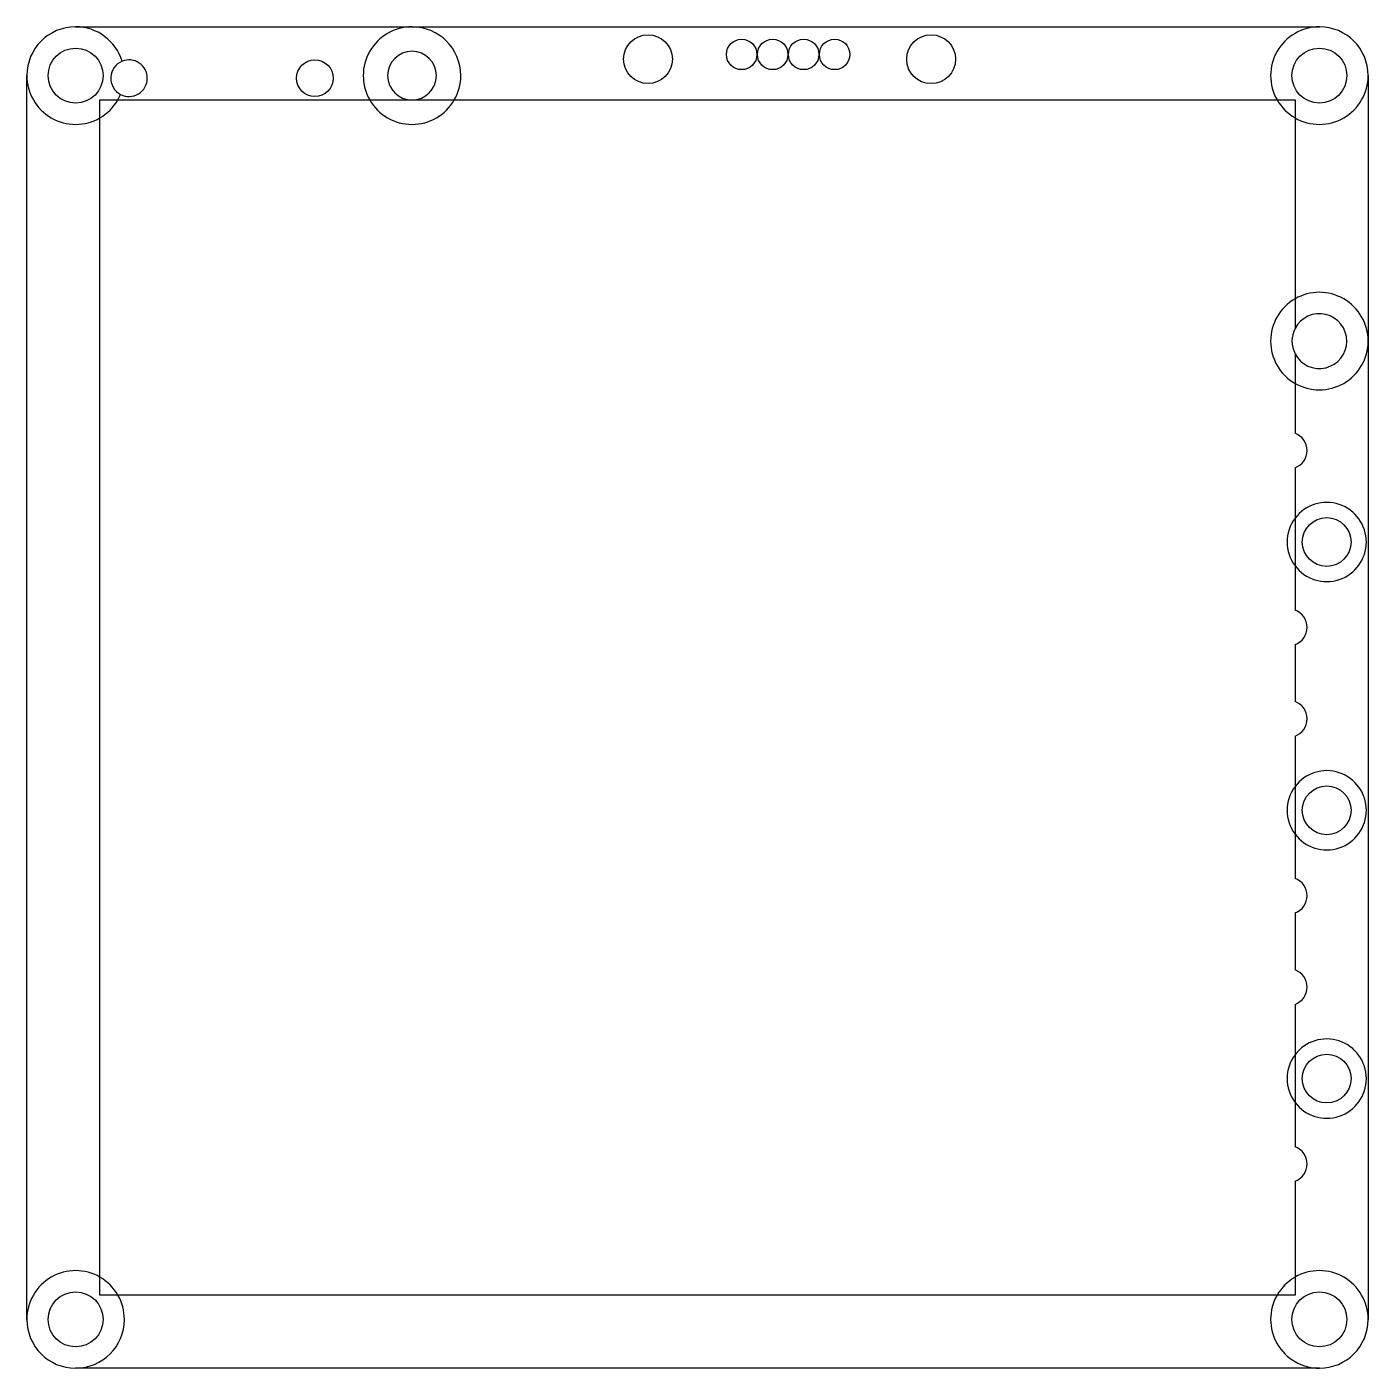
# Model space of a CAD drawing. Extents: x 97 to 207, y -145 to -35.
import ezdxf

# ---------------------------------------------------------------- set-up
doc = ezdxf.new("R2010")
doc.units = 0
doc.layers.add('Shape2DView', color=7, linetype='CONTINUOUS')

msp = doc.modelspace()

# ---------------------------------------------------------------- linework, layer by layer
at = {"layer": 'Shape2DView'}
for p, q in [((101, -35), (128.588, -35)), ((128.588, -35), (203, -35)), ((97, -141), (97, -39)), ((207, -39), (207, -60.7727)), ((103, -42.4641), (103, -41)), ((103, -41), (104.464, -41)), ((104.464, -41), (125.123, -41)), ((125.123, -41), (128.588, -41)), ((128.588, -41), (132.052, -41)), ((132.052, -41), (199.536, -41)), ((199.536, -41), (201, -41)), ((201, -41), (201, -42.4641)), ((103, -137.536), (103, -42.4641)), ((201, -42.4641), (201, -57.3086)), ((201, -57.3086), (201, -59.7419)), ((207, -60.7727), (207, -141)), ((201, -61.8035), (201, -64.2368)), ((201, -64.2368), (201, -68.3358)), ((201, -71.1642), (201, -75.3)), ((201, -75.3), (201, -79.2)), ((201, -79.2), (201, -82.8358)), ((201, -85.6642), (201, -90.3358)), ((201, -93.1642), (201, -97.3)), ((201, -97.3), (201, -101.2)), ((201, -101.2), (201, -104.836)), ((201, -107.664), (201, -112.336)), ((201, -115.164), (201, -119.3)), ((201, -119.3), (201, -123.2)), ((201, -123.2), (201, -126.836)), ((201, -129.664), (201, -137.536)), ((103, -139), (103, -137.536)), ((201, -137.536), (201, -139)), ((104.464, -139), (103, -139)), ((199.536, -139), (104.464, -139)), ((201, -139), (199.536, -139)), ((203, -145), (101, -145))]:
    msp.add_line(p, q, dxfattribs=at)
for centre, radius in [((147.943, -37.6499), 2), ((155.624, -37.2625), 1.25), ((158.164, -37.2625), 1.25), ((160.704, -37.2625), 1.25), ((163.244, -37.2625), 1.25), ((171.159, -37.6564), 2), ((101, -39), 2.25), ((203, -39), 2.25), ((120.62, -39.2112), 1.5), ((203.6, -77.25), 2), ((203.6, -99.25), 2), ((203.6, -121.25), 2), ((101, -141), 2.25), ((203, -141), 2.25)]:
    msp.add_circle(centre, radius, dxfattribs=at)
for centre, radius, start, end in [((101, -39), 4, 90, 180), ((101, -39), 4, 17.1721, 90), ((128.588, -39), 4, 90, -150), ((128.588, -39), 4, 0, 90), ((203, -39), 4, 90, -150), ((203, -39), 4, 0, 90), ((128.588, -39), 2, 0, -90), ((105.38, -39.2112), 1.5, 111.852, -117.374), ((105.38, -39.2112), 1.5, 0, 111.852), ((101, -39), 4, 180, -60), ((105.38, -39.2112), 1.5, -117.374, 0), ((128.588, -39), 2, -90, 0), ((128.588, -39), 4, -30, 0), ((203, -39), 4, -120, 0), ((101, -39), 4, -30, -22.6947), ((101, -39), 4, -60, -30), ((128.588, -39), 4, -150, -30), ((203, -39), 4, -150, -120), ((203, -60.7727), 4, 0, 120), ((203, -60.7727), 4, 120, -120), ((203, -60.7727), 2.25, 0, 152.734), ((203, -60.7727), 2.25, 152.734, -152.734), ((203, -60.7727), 4, -120, 0), ((203, -60.7727), 2.25, -152.734, 0), ((200.5, -69.75), 1.5, 0, 70.5288), ((200.5, -69.75), 1.5, -70.5288, 0), ((203.6, -77.25), 3.25, 0, 143.13), ((203.6, -77.25), 3.25, 143.13, -143.13), ((203.6, -77.25), 3.25, -143.13, 0), ((200.5, -84.25), 1.5, 0, 70.5288), ((200.5, -84.25), 1.5, -70.5288, 0), ((200.5, -91.75), 1.5, 0, 70.5288), ((200.5, -91.75), 1.5, -70.5288, 0), ((203.6, -99.25), 3.25, 0, 143.13), ((203.6, -99.25), 3.25, 143.13, -143.13), ((203.6, -99.25), 3.25, -143.13, 0), ((200.5, -106.25), 1.5, 0, 70.5288), ((200.5, -106.25), 1.5, -70.5288, 0), ((200.5, -113.75), 1.5, 0, 70.5288), ((200.5, -113.75), 1.5, -70.5288, 0), ((203.6, -121.25), 3.25, 0, 143.13), ((203.6, -121.25), 3.25, 143.13, -143.13), ((203.6, -121.25), 3.25, -143.13, 0), ((200.5, -128.25), 1.5, 0, 70.5288), ((200.5, -128.25), 1.5, -70.5288, 0), ((101, -141), 4, 60, 180), ((203, -141), 4, 0, 120), ((101, -141), 4, 30, 60), ((203, -141), 4, 120, 150), ((101, -141), 4, 0, 30), ((203, -141), 4, 150, -90), ((101, -141), 4, 180, -90), ((101, -141), 4, -90, 0), ((203, -141), 4, -90, 0)]:
    msp.add_arc(centre, radius, start, end, dxfattribs=at)

doc.saveas('drawing.dxf')
